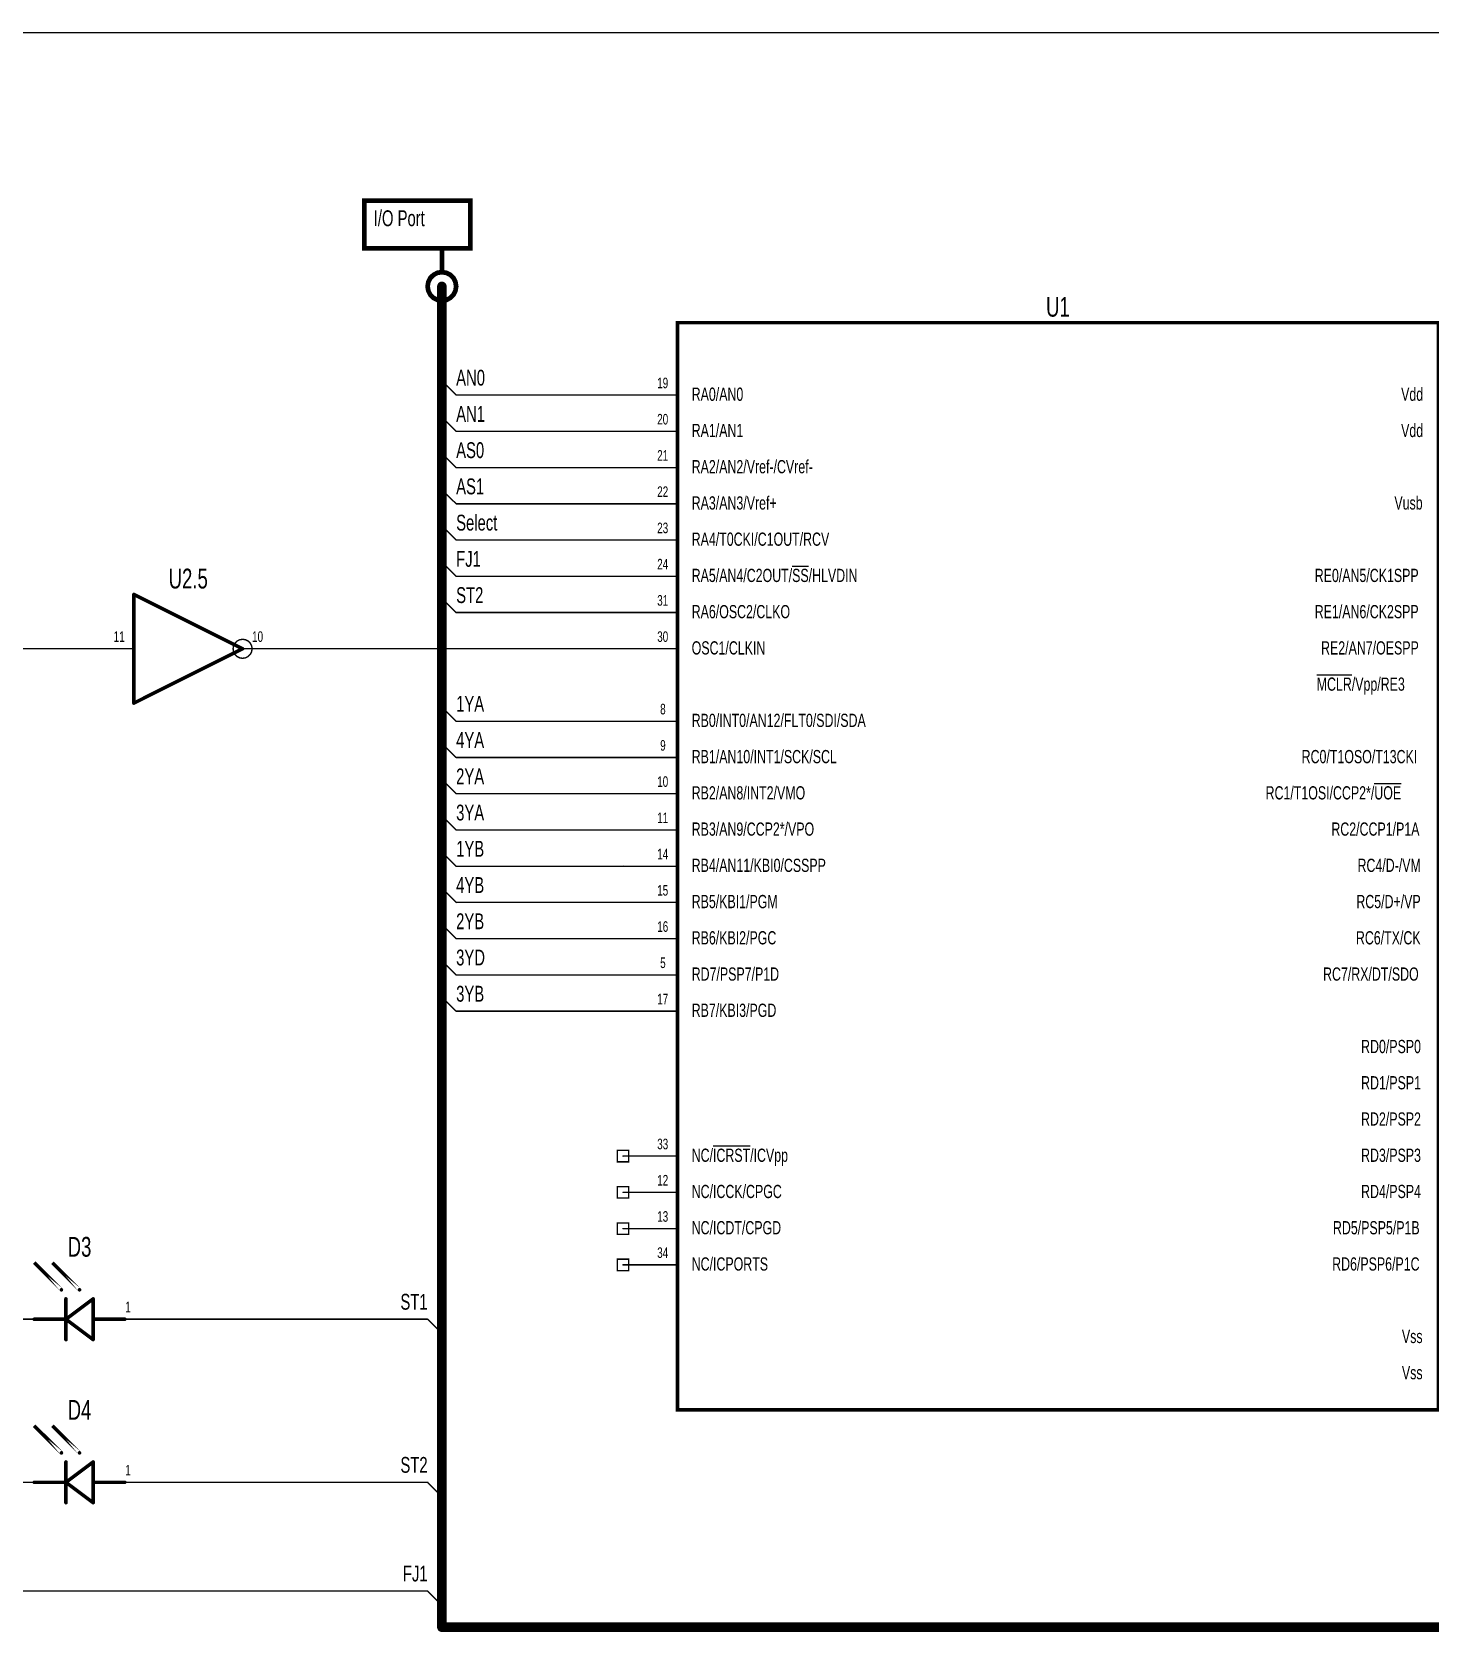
# Model space of a CAD drawing. Extents: x 0 to 18.9, y -0.1 to 8.8.
# Drawn here: x 3.669 to 7.527, y 3.996 to 8.411 of the extents above; entities that cross this region are included whole.
import ezdxf
from ezdxf.enums import TextEntityAlignment as Align

# ---------------------------------------------------------------- set-up
doc = ezdxf.new("R2010")
doc.units = 0
for name, color, linetype in [('Bus', 180, 'CONTINUOUS'), ('Element', 253, 'CONTINUOUS'), ('Net', 50, 'CONTINUOUS'), ('Pin', 50, 'CONTINUOUS')]:
    doc.layers.add(name, color=color, linetype=linetype)

msp = doc.modelspace()

# ---------------------------------------------------------------- linework, layer by layer
at = {"layer": 'Bus', "linetype": 'CONTINUOUS', "const_width": 0.0262}
for points in [[(4.8, 7.7091), (4.8, 4.0091)], [(4.8, 4.0091), (8.55, 4.0091)]]:
    msp.add_lwpolyline(points, dxfattribs=at)
at = {"layer": 'Bus', "linetype": 'CONTINUOUS', "const_width": 0.0131}
for points in [[(4.7934, 7.7091, 1), (4.8066, 7.7091, 1), (4.7934, 7.7091, 1)], [(4.7934, 4.0091, 1), (4.8066, 4.0091, 1), (4.7934, 4.0091, 1)], [(4.7934, 4.0091, 1), (4.8066, 4.0091, 1), (4.7934, 4.0091, 1)]]:
    msp.add_lwpolyline(points, format="xyb", dxfattribs=at)
at = {"layer": 'Element', "linetype": 'CONTINUOUS'}
for points, const_width in [([(4.5857, 7.9453), (4.8787, 7.9453), (4.8787, 7.814), (4.5857, 7.814), (4.5857, 7.9453)], 0.0131), ([(4.8, 7.814), (4.8, 7.7484)], 0.0131), ([(4.8394, 7.7091), (4.8374, 7.7212), (4.8319, 7.7322), (4.8231, 7.7409), (4.8122, 7.7465), (4.8, 7.7484), (4.7878, 7.7465), (4.7769, 7.7409), (4.7681, 7.7322), (4.7626, 7.7212), (4.7606, 7.7091), (4.7626, 7.6969), (4.7681, 7.6859), (4.7769, 7.6772), (4.7878, 7.6716), (4.8, 7.6697), (4.8122, 7.6716), (4.8231, 7.6772), (4.8319, 7.6859), (4.8374, 7.6969), (4.8394, 7.7091)], 0.0131), ([(5.45, 7.6091), (7.55, 7.6091), (7.55, 4.6091), (5.45, 4.6091), (5.45, 7.6091)], 0.0098), ([(3.95, 6.8591), (4.25, 6.7091)], 0.0098), ([(3.95, 6.5591), (3.95, 6.8591)], 0.0098), ([(3.95, 6.5591), (4.25, 6.7091)], 0.0098), ([(3.75, 4.9402), (3.675, 5.0151), (3.75, 4.9402)], 0.0098), ([(3.8, 4.9402), (3.725, 5.0151), (3.8, 4.9402)], 0.0098), ([(3.7625, 4.9152), (3.7625, 4.8027)], 0.0098), ([(3.7625, 4.859), (3.8375, 4.9152)], 0.0098), ([(3.8375, 4.8027), (3.8375, 4.9152)], 0.0098), ([(3.761, 4.8589), (3.675, 4.8589)], 0.0098), ([(3.8375, 4.8027), (3.7625, 4.859)], 0.0098), ([(3.925, 4.859), (3.838, 4.8589)], 0.0098), ([(3.75, 4.4902), (3.675, 4.5651), (3.75, 4.4902)], 0.0098), ([(3.8, 4.4902), (3.725, 4.5651), (3.8, 4.4902)], 0.0098), ([(3.7625, 4.4652), (3.7625, 4.3527)], 0.0098), ([(3.7625, 4.409), (3.8375, 4.4652)], 0.0098), ([(3.8375, 4.3527), (3.8375, 4.4652)], 0.0098), ([(3.761, 4.4089), (3.675, 4.4089)], 0.0098), ([(3.8375, 4.3527), (3.7625, 4.409)], 0.0098), ([(3.925, 4.409), (3.838, 4.4089)], 0.0098)]:
    msp.add_lwpolyline(points, dxfattribs=dict(at, const_width=const_width))
for points, const_width in [([(4.7967, 7.814, 1), (4.8033, 7.814, 1), (4.7967, 7.814, 1)], 0.0066), ([(4.7967, 7.7484, 1), (4.8033, 7.7484, 1), (4.7967, 7.7484, 1)], 0.0066), ([(4.8361, 7.7091, 1), (4.8427, 7.7091, 1), (4.8361, 7.7091, 1)], 0.0066), ([(3.9475, 6.8591, 1), (3.9525, 6.8591, 1), (3.9475, 6.8591, 1)], 0.0049), ([(3.9475, 6.8591, 1), (3.9525, 6.8591, 1), (3.9475, 6.8591, 1)], 0.0049), ([(4.2475, 6.7091, 1), (4.2525, 6.7091, 1), (4.2475, 6.7091, 1)], 0.0049), ([(4.2475, 6.7091, 1), (4.2525, 6.7091, 1), (4.2475, 6.7091, 1)], 0.0049), ([(3.9475, 6.5591, 1), (3.9525, 6.5591, 1), (3.9475, 6.5591, 1)], 0.0049), ([(3.9475, 6.5591, 1), (3.9525, 6.5591, 1), (3.9475, 6.5591, 1)], 0.0049), ([(3.7475, 4.9402, 1), (3.7525, 4.9402, 1), (3.7475, 4.9402, 1)], 0.0049), ([(3.7975, 4.9402, 1), (3.8025, 4.9402, 1), (3.7975, 4.9402, 1)], 0.0049), ([(3.76, 4.9152, 1), (3.765, 4.9152, 1), (3.76, 4.9152, 1)], 0.0049), ([(3.835, 4.9152, 1), (3.84, 4.9152, 1), (3.835, 4.9152, 1)], 0.0049), ([(3.835, 4.9152, 1), (3.84, 4.9152, 1), (3.835, 4.9152, 1)], 0.0049), ([(3.6725, 4.8589, 1), (3.6775, 4.8589, 1), (3.6725, 4.8589, 1)], 0.0049), ([(3.7585, 4.8589, 1), (3.7635, 4.8589, 1), (3.7585, 4.8589, 1)], 0.0049), ([(3.76, 4.859, 1), (3.765, 4.859, 1), (3.76, 4.859, 1)], 0.0049), ([(3.76, 4.859, 1), (3.765, 4.859, 1), (3.76, 4.859, 1)], 0.0049), ([(3.8355, 4.8589, 1), (3.8405, 4.8589, 1), (3.8355, 4.8589, 1)], 0.0049), ([(3.9225, 4.859, 1), (3.9275, 4.859, 1), (3.9225, 4.859, 1)], 0.0049), ([(3.76, 4.8027, 1), (3.765, 4.8027, 1), (3.76, 4.8027, 1)], 0.0049), ([(3.835, 4.8027, 1), (3.84, 4.8027, 1), (3.835, 4.8027, 1)], 0.0049), ([(3.835, 4.8027, 1), (3.84, 4.8027, 1), (3.835, 4.8027, 1)], 0.0049), ([(3.7475, 4.4902, 1), (3.7525, 4.4902, 1), (3.7475, 4.4902, 1)], 0.0049), ([(3.76, 4.4652, 1), (3.765, 4.4652, 1), (3.76, 4.4652, 1)], 0.0049), ([(3.7975, 4.4902, 1), (3.8025, 4.4902, 1), (3.7975, 4.4902, 1)], 0.0049), ([(3.835, 4.4652, 1), (3.84, 4.4652, 1), (3.835, 4.4652, 1)], 0.0049), ([(3.835, 4.4652, 1), (3.84, 4.4652, 1), (3.835, 4.4652, 1)], 0.0049), ([(3.6725, 4.4089, 1), (3.6775, 4.4089, 1), (3.6725, 4.4089, 1)], 0.0049), ([(3.7585, 4.4089, 1), (3.7635, 4.4089, 1), (3.7585, 4.4089, 1)], 0.0049), ([(3.76, 4.409, 1), (3.765, 4.409, 1), (3.76, 4.409, 1)], 0.0049), ([(3.76, 4.409, 1), (3.765, 4.409, 1), (3.76, 4.409, 1)], 0.0049), ([(3.8355, 4.4089, 1), (3.8405, 4.4089, 1), (3.8355, 4.4089, 1)], 0.0049), ([(3.9225, 4.409, 1), (3.9275, 4.409, 1), (3.9225, 4.409, 1)], 0.0049), ([(3.76, 4.3527, 1), (3.765, 4.3527, 1), (3.76, 4.3527, 1)], 0.0049), ([(3.835, 4.3527, 1), (3.84, 4.3527, 1), (3.835, 4.3527, 1)], 0.0049), ([(3.835, 4.3527, 1), (3.84, 4.3527, 1), (3.835, 4.3527, 1)], 0.0049)]:
    msp.add_lwpolyline(points, format="xyb", dxfattribs=dict(at, const_width=const_width))
at = {"layer": 'Net', "linetype": 'CONTINUOUS', "const_width": 0.0039}
for points in [[(1.1, 8.4091), (7.8, 8.4091)], [(4.8394, 7.4091), (4.8, 7.4484)], [(5.3, 7.4091), (4.8394, 7.4091)], [(4.8394, 7.3091), (4.8, 7.3484)], [(5.3, 7.3091), (4.8394, 7.3091)], [(4.8394, 7.2091), (4.8, 7.2484)], [(5.3, 7.2091), (4.8394, 7.2091)], [(4.8394, 7.1091), (4.8, 7.1484)], [(5.3, 7.1091), (4.8394, 7.1091)], [(4.8394, 7.0091), (4.8, 7.0484)], [(5.3, 7.0091), (4.8394, 7.0091)], [(4.8394, 6.9091), (4.8, 6.9484)], [(5.3, 6.9091), (4.8394, 6.9091)], [(4.8394, 6.8091), (4.8, 6.8484)], [(5.3, 6.8091), (4.8394, 6.8091)], [(3.8, 6.7091), (3.55, 6.7091)], [(4.4, 6.7091), (5.3, 6.7091)], [(4.8394, 6.5091), (4.8, 6.5484)], [(5.3, 6.5091), (4.8394, 6.5091)], [(4.8394, 6.4091), (4.8, 6.4484)], [(5.3, 6.4091), (4.8394, 6.4091)], [(4.8394, 6.3091), (4.8, 6.3484)], [(5.3, 6.3091), (4.8394, 6.3091)], [(4.8394, 6.2091), (4.8, 6.2484)], [(5.3, 6.2091), (4.8394, 6.2091)], [(4.8394, 6.1091), (4.8, 6.1484)], [(5.3, 6.1091), (4.8394, 6.1091)], [(4.8394, 6.0091), (4.8, 6.0484)], [(5.3, 6.0091), (4.8394, 6.0091)], [(4.8394, 5.9091), (4.8, 5.9484)], [(5.3, 5.9091), (4.8394, 5.9091)], [(4.8394, 5.8091), (4.8, 5.8484)], [(5.3, 5.8091), (4.8394, 5.8091)], [(4.8394, 5.7091), (4.8, 5.7484)], [(5.3, 5.7091), (4.8394, 5.7091)], [(4.05, 4.8591), (4.7606, 4.8591)], [(4.7606, 4.8591), (4.8, 4.8197)], [(4.05, 4.4091), (4.7606, 4.4091)], [(4.7606, 4.4091), (4.8, 4.3697)], [(1.35, 4.1091), (4.7606, 4.1091)], [(4.7606, 4.1091), (4.8, 4.0697)]]:
    msp.add_lwpolyline(points, dxfattribs=at)
at = {"layer": 'Net', "linetype": 'CONTINUOUS', "const_width": 0.002}
for points in [[(4.799, 7.4484, 1), (4.801, 7.4484, 1), (4.799, 7.4484, 1)], [(4.8384, 7.4091, 1), (4.8404, 7.4091, 1), (4.8384, 7.4091, 1)], [(4.8384, 7.4091, 1), (4.8404, 7.4091, 1), (4.8384, 7.4091, 1)], [(5.299, 7.4091, 1), (5.301, 7.4091, 1), (5.299, 7.4091, 1)], [(4.799, 7.3484, 1), (4.801, 7.3484, 1), (4.799, 7.3484, 1)], [(4.8384, 7.3091, 1), (4.8404, 7.3091, 1), (4.8384, 7.3091, 1)], [(4.8384, 7.3091, 1), (4.8404, 7.3091, 1), (4.8384, 7.3091, 1)], [(5.299, 7.3091, 1), (5.301, 7.3091, 1), (5.299, 7.3091, 1)], [(4.799, 7.2484, 1), (4.801, 7.2484, 1), (4.799, 7.2484, 1)], [(4.8384, 7.2091, 1), (4.8404, 7.2091, 1), (4.8384, 7.2091, 1)], [(4.8384, 7.2091, 1), (4.8404, 7.2091, 1), (4.8384, 7.2091, 1)], [(5.299, 7.2091, 1), (5.301, 7.2091, 1), (5.299, 7.2091, 1)], [(4.799, 7.1484, 1), (4.801, 7.1484, 1), (4.799, 7.1484, 1)], [(4.8384, 7.1091, 1), (4.8404, 7.1091, 1), (4.8384, 7.1091, 1)], [(4.8384, 7.1091, 1), (4.8404, 7.1091, 1), (4.8384, 7.1091, 1)], [(5.299, 7.1091, 1), (5.301, 7.1091, 1), (5.299, 7.1091, 1)], [(4.799, 7.0484, 1), (4.801, 7.0484, 1), (4.799, 7.0484, 1)], [(4.8384, 7.0091, 1), (4.8404, 7.0091, 1), (4.8384, 7.0091, 1)], [(4.8384, 7.0091, 1), (4.8404, 7.0091, 1), (4.8384, 7.0091, 1)], [(5.299, 7.0091, 1), (5.301, 7.0091, 1), (5.299, 7.0091, 1)], [(4.799, 6.9484, 1), (4.801, 6.9484, 1), (4.799, 6.9484, 1)], [(4.8384, 6.9091, 1), (4.8404, 6.9091, 1), (4.8384, 6.9091, 1)], [(4.8384, 6.9091, 1), (4.8404, 6.9091, 1), (4.8384, 6.9091, 1)], [(5.299, 6.9091, 1), (5.301, 6.9091, 1), (5.299, 6.9091, 1)], [(4.799, 6.8484, 1), (4.801, 6.8484, 1), (4.799, 6.8484, 1)], [(4.8384, 6.8091, 1), (4.8404, 6.8091, 1), (4.8384, 6.8091, 1)], [(4.8384, 6.8091, 1), (4.8404, 6.8091, 1), (4.8384, 6.8091, 1)], [(5.299, 6.8091, 1), (5.301, 6.8091, 1), (5.299, 6.8091, 1)], [(3.799, 6.7091, 1), (3.801, 6.7091, 1), (3.799, 6.7091, 1)], [(4.399, 6.7091, 1), (4.401, 6.7091, 1), (4.399, 6.7091, 1)], [(5.299, 6.7091, 1), (5.301, 6.7091, 1), (5.299, 6.7091, 1)], [(4.799, 6.5484, 1), (4.801, 6.5484, 1), (4.799, 6.5484, 1)], [(4.8384, 6.5091, 1), (4.8404, 6.5091, 1), (4.8384, 6.5091, 1)], [(4.8384, 6.5091, 1), (4.8404, 6.5091, 1), (4.8384, 6.5091, 1)], [(5.299, 6.5091, 1), (5.301, 6.5091, 1), (5.299, 6.5091, 1)], [(4.799, 6.4484, 1), (4.801, 6.4484, 1), (4.799, 6.4484, 1)], [(4.8384, 6.4091, 1), (4.8404, 6.4091, 1), (4.8384, 6.4091, 1)], [(4.8384, 6.4091, 1), (4.8404, 6.4091, 1), (4.8384, 6.4091, 1)], [(5.299, 6.4091, 1), (5.301, 6.4091, 1), (5.299, 6.4091, 1)], [(4.799, 6.3484, 1), (4.801, 6.3484, 1), (4.799, 6.3484, 1)], [(4.8384, 6.3091, 1), (4.8404, 6.3091, 1), (4.8384, 6.3091, 1)], [(4.8384, 6.3091, 1), (4.8404, 6.3091, 1), (4.8384, 6.3091, 1)], [(5.299, 6.3091, 1), (5.301, 6.3091, 1), (5.299, 6.3091, 1)], [(4.799, 6.2484, 1), (4.801, 6.2484, 1), (4.799, 6.2484, 1)], [(4.8384, 6.2091, 1), (4.8404, 6.2091, 1), (4.8384, 6.2091, 1)], [(4.8384, 6.2091, 1), (4.8404, 6.2091, 1), (4.8384, 6.2091, 1)], [(5.299, 6.2091, 1), (5.301, 6.2091, 1), (5.299, 6.2091, 1)], [(4.799, 6.1484, 1), (4.801, 6.1484, 1), (4.799, 6.1484, 1)], [(4.8384, 6.1091, 1), (4.8404, 6.1091, 1), (4.8384, 6.1091, 1)], [(4.8384, 6.1091, 1), (4.8404, 6.1091, 1), (4.8384, 6.1091, 1)], [(5.299, 6.1091, 1), (5.301, 6.1091, 1), (5.299, 6.1091, 1)], [(4.799, 6.0484, 1), (4.801, 6.0484, 1), (4.799, 6.0484, 1)], [(4.8384, 6.0091, 1), (4.8404, 6.0091, 1), (4.8384, 6.0091, 1)], [(4.8384, 6.0091, 1), (4.8404, 6.0091, 1), (4.8384, 6.0091, 1)], [(5.299, 6.0091, 1), (5.301, 6.0091, 1), (5.299, 6.0091, 1)], [(4.799, 5.9484, 1), (4.801, 5.9484, 1), (4.799, 5.9484, 1)], [(4.8384, 5.9091, 1), (4.8404, 5.9091, 1), (4.8384, 5.9091, 1)], [(4.8384, 5.9091, 1), (4.8404, 5.9091, 1), (4.8384, 5.9091, 1)], [(5.299, 5.9091, 1), (5.301, 5.9091, 1), (5.299, 5.9091, 1)], [(4.799, 5.8484, 1), (4.801, 5.8484, 1), (4.799, 5.8484, 1)], [(4.8384, 5.8091, 1), (4.8404, 5.8091, 1), (4.8384, 5.8091, 1)], [(4.8384, 5.8091, 1), (4.8404, 5.8091, 1), (4.8384, 5.8091, 1)], [(5.299, 5.8091, 1), (5.301, 5.8091, 1), (5.299, 5.8091, 1)], [(4.799, 5.7484, 1), (4.801, 5.7484, 1), (4.799, 5.7484, 1)], [(4.8384, 5.7091, 1), (4.8404, 5.7091, 1), (4.8384, 5.7091, 1)], [(4.8384, 5.7091, 1), (4.8404, 5.7091, 1), (4.8384, 5.7091, 1)], [(5.299, 5.7091, 1), (5.301, 5.7091, 1), (5.299, 5.7091, 1)], [(4.049, 4.8591, 1), (4.051, 4.8591, 1), (4.049, 4.8591, 1)], [(4.7596, 4.8591, 1), (4.7616, 4.8591, 1), (4.7596, 4.8591, 1)], [(4.7596, 4.8591, 1), (4.7616, 4.8591, 1), (4.7596, 4.8591, 1)], [(4.799, 4.8197, 1), (4.801, 4.8197, 1), (4.799, 4.8197, 1)], [(4.049, 4.4091, 1), (4.051, 4.4091, 1), (4.049, 4.4091, 1)], [(4.7596, 4.4091, 1), (4.7616, 4.4091, 1), (4.7596, 4.4091, 1)], [(4.7596, 4.4091, 1), (4.7616, 4.4091, 1), (4.7596, 4.4091, 1)], [(4.799, 4.3697, 1), (4.801, 4.3697, 1), (4.799, 4.3697, 1)], [(4.7596, 4.1091, 1), (4.7616, 4.1091, 1), (4.7596, 4.1091, 1)], [(4.7596, 4.1091, 1), (4.7616, 4.1091, 1), (4.7596, 4.1091, 1)], [(4.799, 4.0697, 1), (4.801, 4.0697, 1), (4.799, 4.0697, 1)]]:
    msp.add_lwpolyline(points, format="xyb", dxfattribs=at)
at = {"layer": 'Pin', "linetype": 'CONTINUOUS', "const_width": 0.002}
for points in [[(5.299, 7.4091, 1), (5.301, 7.4091, 1), (5.299, 7.4091, 1)], [(5.449, 7.4091, 1), (5.451, 7.4091, 1), (5.449, 7.4091, 1)], [(5.299, 7.3091, 1), (5.301, 7.3091, 1), (5.299, 7.3091, 1)], [(5.449, 7.3091, 1), (5.451, 7.3091, 1), (5.449, 7.3091, 1)], [(5.299, 7.2091, 1), (5.301, 7.2091, 1), (5.299, 7.2091, 1)], [(5.449, 7.2091, 1), (5.451, 7.2091, 1), (5.449, 7.2091, 1)], [(5.299, 7.1091, 1), (5.301, 7.1091, 1), (5.299, 7.1091, 1)], [(5.449, 7.1091, 1), (5.451, 7.1091, 1), (5.449, 7.1091, 1)], [(5.299, 7.0091, 1), (5.301, 7.0091, 1), (5.299, 7.0091, 1)], [(5.449, 7.0091, 1), (5.451, 7.0091, 1), (5.449, 7.0091, 1)], [(5.299, 6.9091, 1), (5.301, 6.9091, 1), (5.299, 6.9091, 1)], [(5.449, 6.9091, 1), (5.451, 6.9091, 1), (5.449, 6.9091, 1)], [(5.299, 6.8091, 1), (5.301, 6.8091, 1), (5.299, 6.8091, 1)], [(5.449, 6.8091, 1), (5.451, 6.8091, 1), (5.449, 6.8091, 1)], [(3.799, 6.7091, 1), (3.801, 6.7091, 1), (3.799, 6.7091, 1)], [(3.949, 6.7091, 1), (3.951, 6.7091, 1), (3.949, 6.7091, 1)], [(4.249, 6.7091, 1), (4.251, 6.7091, 1), (4.249, 6.7091, 1)], [(4.2753, 6.7091, 1), (4.2772, 6.7091, 1), (4.2753, 6.7091, 1)], [(4.399, 6.7091, 1), (4.401, 6.7091, 1), (4.399, 6.7091, 1)], [(5.299, 6.7091, 1), (5.301, 6.7091, 1), (5.299, 6.7091, 1)], [(5.449, 6.7091, 1), (5.451, 6.7091, 1), (5.449, 6.7091, 1)], [(5.299, 6.5091, 1), (5.301, 6.5091, 1), (5.299, 6.5091, 1)], [(5.449, 6.5091, 1), (5.451, 6.5091, 1), (5.449, 6.5091, 1)], [(5.299, 6.4091, 1), (5.301, 6.4091, 1), (5.299, 6.4091, 1)], [(5.449, 6.4091, 1), (5.451, 6.4091, 1), (5.449, 6.4091, 1)], [(5.299, 6.3091, 1), (5.301, 6.3091, 1), (5.299, 6.3091, 1)], [(5.449, 6.3091, 1), (5.451, 6.3091, 1), (5.449, 6.3091, 1)], [(5.299, 6.2091, 1), (5.301, 6.2091, 1), (5.299, 6.2091, 1)], [(5.449, 6.2091, 1), (5.451, 6.2091, 1), (5.449, 6.2091, 1)], [(5.299, 6.1091, 1), (5.301, 6.1091, 1), (5.299, 6.1091, 1)], [(5.449, 6.1091, 1), (5.451, 6.1091, 1), (5.449, 6.1091, 1)], [(5.299, 6.0091, 1), (5.301, 6.0091, 1), (5.299, 6.0091, 1)], [(5.449, 6.0091, 1), (5.451, 6.0091, 1), (5.449, 6.0091, 1)], [(5.299, 5.9091, 1), (5.301, 5.9091, 1), (5.299, 5.9091, 1)], [(5.449, 5.9091, 1), (5.451, 5.9091, 1), (5.449, 5.9091, 1)], [(5.299, 5.8091, 1), (5.301, 5.8091, 1), (5.299, 5.8091, 1)], [(5.449, 5.8091, 1), (5.451, 5.8091, 1), (5.449, 5.8091, 1)], [(5.299, 5.7091, 1), (5.301, 5.7091, 1), (5.299, 5.7091, 1)], [(5.449, 5.7091, 1), (5.451, 5.7091, 1), (5.449, 5.7091, 1)], [(5.299, 5.3091, 1), (5.301, 5.3091, 1), (5.299, 5.3091, 1)], [(5.449, 5.3091, 1), (5.451, 5.3091, 1), (5.449, 5.3091, 1)], [(5.299, 5.2091, 1), (5.301, 5.2091, 1), (5.299, 5.2091, 1)], [(5.449, 5.2091, 1), (5.451, 5.2091, 1), (5.449, 5.2091, 1)], [(5.299, 5.1091, 1), (5.301, 5.1091, 1), (5.299, 5.1091, 1)], [(5.449, 5.1091, 1), (5.451, 5.1091, 1), (5.449, 5.1091, 1)], [(5.299, 5.0091, 1), (5.301, 5.0091, 1), (5.299, 5.0091, 1)], [(5.449, 5.0091, 1), (5.451, 5.0091, 1), (5.449, 5.0091, 1)], [(3.699, 4.8591, 1), (3.701, 4.8591, 1), (3.699, 4.8591, 1)], [(3.899, 4.8591, 1), (3.901, 4.8591, 1), (3.899, 4.8591, 1)], [(4.049, 4.8591, 1), (4.051, 4.8591, 1), (4.049, 4.8591, 1)], [(3.699, 4.4091, 1), (3.701, 4.4091, 1), (3.699, 4.4091, 1)], [(3.899, 4.4091, 1), (3.901, 4.4091, 1), (3.899, 4.4091, 1)], [(4.049, 4.4091, 1), (4.051, 4.4091, 1), (4.049, 4.4091, 1)]]:
    msp.add_lwpolyline(points, format="xyb", dxfattribs=at)
at = {"layer": 'Pin', "linetype": 'CONTINUOUS', "const_width": 0.0039}
for points in [[(5.45, 7.4091), (5.3, 7.4091)], [(5.45, 7.3091), (5.3, 7.3091)], [(5.45, 7.2091), (5.3, 7.2091)], [(5.45, 7.1091), (5.3, 7.1091)], [(5.45, 7.0091), (5.3, 7.0091)], [(5.45, 6.9091), (5.3, 6.9091)], [(5.45, 6.8091), (5.3, 6.8091)], [(3.95, 6.7091), (3.8, 6.7091)], [(4.2762, 6.7091), (4.275, 6.7172), (4.2712, 6.7245), (4.2654, 6.7303), (4.2581, 6.734), (4.25, 6.7353), (4.2419, 6.734), (4.2346, 6.7303), (4.2288, 6.7245), (4.225, 6.7172), (4.2238, 6.7091), (4.225, 6.7009), (4.2288, 6.6936), (4.2346, 6.6878), (4.2419, 6.6841), (4.25, 6.6828), (4.2581, 6.6841), (4.2654, 6.6878), (4.2712, 6.6936), (4.275, 6.7009), (4.2762, 6.7091)], [(4.25, 6.7091), (4.4, 6.7091)], [(5.45, 6.7091), (5.3, 6.7091)], [(5.45, 6.5091), (5.3, 6.5091)], [(5.45, 6.4091), (5.3, 6.4091)], [(5.45, 6.3091), (5.3, 6.3091)], [(5.45, 6.2091), (5.3, 6.2091)], [(5.45, 6.1091), (5.3, 6.1091)], [(5.45, 6.0091), (5.3, 6.0091)], [(5.45, 5.9091), (5.3, 5.9091)], [(5.45, 5.8091), (5.3, 5.8091)], [(5.45, 5.7091), (5.3, 5.7091)], [(5.2843, 5.3248), (5.3157, 5.3248), (5.3157, 5.2933), (5.2843, 5.2933), (5.2843, 5.3248)], [(5.45, 5.3091), (5.3, 5.3091)], [(5.2843, 5.2248), (5.3157, 5.2248), (5.3157, 5.1933), (5.2843, 5.1933), (5.2843, 5.2248)], [(5.45, 5.2091), (5.3, 5.2091)], [(5.2843, 5.1248), (5.3157, 5.1248), (5.3157, 5.0933), (5.2843, 5.0933), (5.2843, 5.1248)], [(5.45, 5.1091), (5.3, 5.1091)], [(5.2843, 5.0248), (5.3157, 5.0248), (5.3157, 4.9933), (5.2843, 4.9933), (5.2843, 5.0248)], [(5.45, 5.0091), (5.3, 5.0091)], [(3.7, 4.8591), (3.55, 4.8591)], [(3.9, 4.8591), (4.05, 4.8591)], [(3.7, 4.4091), (3.55, 4.4091)], [(3.9, 4.4091), (4.05, 4.4091)]]:
    msp.add_lwpolyline(points, dxfattribs=at)

# ---------------------------------------------------------------- texts
at = {"layer": 'Element', "width": 0.7}
msp.add_text('I/O Port', height=0.0437, dxfattribs=at).set_placement((4.6119, 7.919), align=Align.TOP_LEFT)
for s, p in [('U1', (6.5, 7.6091)), ('U2.5', (4.1, 6.8591)), ('D3', (3.8, 5.0151)), ('D4', (3.8, 4.5651))]:
    msp.add_text(s, height=0.0547, dxfattribs=at).set_placement(p, align=Align.BOTTOM_CENTER)
at = {"layer": 'Net', "width": 0.7}
for s, p in [('AN0', (4.8394, 7.4222)), ('AN1', (4.8394, 7.3222)), ('AS0', (4.8394, 7.2222)), ('AS1', (4.8394, 7.1222)), ('Select', (4.8394, 7.0222)), ('FJ1', (4.8394, 6.9222)), ('ST2', (4.8394, 6.8222)), ('1YA', (4.8394, 6.5222)), ('4YA', (4.8394, 6.4222)), ('2YA', (4.8394, 6.3222)), ('3YA', (4.8394, 6.2222)), ('1YB', (4.8394, 6.1222)), ('4YB', (4.8394, 6.0222)), ('2YB', (4.8394, 5.9222)), ('3YD', (4.8394, 5.8222)), ('3YB', (4.8394, 5.7222))]:
    msp.add_text(s, height=0.0437, dxfattribs=at).set_placement(p, align=Align.BOTTOM_LEFT)
for s, p in [('ST1', (4.7606, 4.8722)), ('ST2', (4.7606, 4.4222)), ('FJ1', (4.7606, 4.1222))]:
    msp.add_text(s, height=0.0437, dxfattribs=at).set_placement(p, align=Align.BOTTOM_RIGHT)
at = {"layer": 'Pin', "width": 0.7}
for s, height, p in [('19', 0.0292, (5.3942, 7.4572)), ('RA0/AN0', 0.0365, (5.4894, 7.4298)), ('Vdd', 0.0365, (7.4472, 7.4298)), ('20', 0.0292, (5.3942, 7.3572)), ('RA1/AN1', 0.0365, (5.4894, 7.3298)), ('Vdd', 0.0365, (7.4472, 7.3298)), ('21', 0.0292, (5.3942, 7.2572)), ('RA2/AN2/Vref-/CVref-', 0.0365, (5.4894, 7.2298)), ('22', 0.0292, (5.3942, 7.1572)), ('RA3/AN3/Vref+', 0.0365, (5.4894, 7.1298)), ('Vusb', 0.0365, (7.4286, 7.1298)), ('23', 0.0292, (5.3942, 7.0572)), ('RA4/T0CKI/C1OUT/RCV', 0.0365, (5.4894, 7.0298)), ('24', 0.0292, (5.3942, 6.9572)), ('RA5/AN4/C2OUT/%%oSS%%o/HLVDIN', 0.0365, (5.4894, 6.9298)), ('RE0/AN5/CK1SPP', 0.0365, (7.2088, 6.9298)), ('31', 0.0292, (5.3942, 6.8572)), ('RA6/OSC2/CLKO', 0.0365, (5.4894, 6.8298)), ('RE1/AN6/CK2SPP', 0.0365, (7.2088, 6.8298)), ('11', 0.0292, (3.8942, 6.7572)), ('10', 0.0292, (4.2762, 6.7572)), ('30', 0.0292, (5.3942, 6.7572)), ('OSC1/CLKIN', 0.0365, (5.4894, 6.7298)), ('RE2/AN7/OESPP', 0.0365, (7.2263, 6.7298)), ('%%oMCLR%%o/Vpp/RE3', 0.0365, (7.2143, 6.6298)), ('8', 0.0292, (5.4024, 6.5572)), ('RB0/INT0/AN12/FLT0/SDI/SDA', 0.0365, (5.4894, 6.5298)), ('9', 0.0292, (5.4024, 6.4572)), ('RB1/AN10/INT1/SCK/SCL', 0.0365, (5.4894, 6.4298)), ('RC0/T1OSO/T13CKI', 0.0365, (7.1727, 6.4298)), ('10', 0.0292, (5.3942, 6.3572)), ('RB2/AN8/INT2/VMO', 0.0365, (5.4894, 6.3298)), ('RC1/T1OSI/CCP2*/%%oUOE%%o', 0.0365, (7.0732, 6.3298)), ('11', 0.0292, (5.3942, 6.2572)), ('RB3/AN9/CCP2*/VPO', 0.0365, (5.4894, 6.2298)), ('RC2/CCP1/P1A', 0.0365, (7.2547, 6.2298)), ('14', 0.0292, (5.3942, 6.1572)), ('RB4/AN11/KBI0/CSSPP', 0.0365, (5.4894, 6.1298)), ('RC4/D-/VM', 0.0365, (7.3269, 6.1298)), ('15', 0.0292, (5.3942, 6.0572)), ('RB5/KBI1/PGM', 0.0365, (5.4894, 6.0298)), ('RC5/D+/VP', 0.0365, (7.3236, 6.0298)), ('16', 0.0292, (5.3942, 5.9572)), ('RB6/KBI2/PGC', 0.0365, (5.4894, 5.9298)), ('RC6/TX/CK', 0.0365, (7.3225, 5.9298)), ('5', 0.0292, (5.4024, 5.8572)), ('RD7/PSP7/P1D', 0.0365, (5.4894, 5.8298)), ('RC7/RX/DT/SDO', 0.0365, (7.2318, 5.8298)), ('17', 0.0292, (5.3942, 5.7572)), ('RB7/KBI3/PGD', 0.0365, (5.4894, 5.7298)), ('RD0/PSP0', 0.0365, (7.3367, 5.6298)), ('RD1/PSP1', 0.0365, (7.3367, 5.5298)), ('RD2/PSP2', 0.0365, (7.3367, 5.4298)), ('33', 0.0292, (5.3942, 5.3572)), ('NC/%%oICRST%%o/ICVpp', 0.0365, (5.4894, 5.3298)), ('RD3/PSP3', 0.0365, (7.3367, 5.3298)), ('12', 0.0292, (5.3942, 5.2572)), ('NC/ICCK/CPGC', 0.0365, (5.4894, 5.2298)), ('RD4/PSP4', 0.0365, (7.3367, 5.2298)), ('13', 0.0292, (5.3942, 5.1572)), ('NC/ICDT/CPGD', 0.0365, (5.4894, 5.1298)), ('RD5/PSP5/P1B', 0.0365, (7.2591, 5.1298)), ('34', 0.0292, (5.3942, 5.0572)), ('NC/ICPORTS', 0.0365, (5.4894, 5.0298)), ('RD6/PSP6/P1C', 0.0365, (7.2569, 5.0298)), ('1', 0.0292, (3.9262, 4.9072)), ('Vss', 0.0365, (7.4494, 4.8298)), ('Vss', 0.0365, (7.4494, 4.7298)), ('1', 0.0292, (3.9262, 4.4572))]:
    msp.add_text(s, height=height, dxfattribs=at).set_placement(p, align=Align.TOP_LEFT)

doc.saveas('drawing.dxf')
